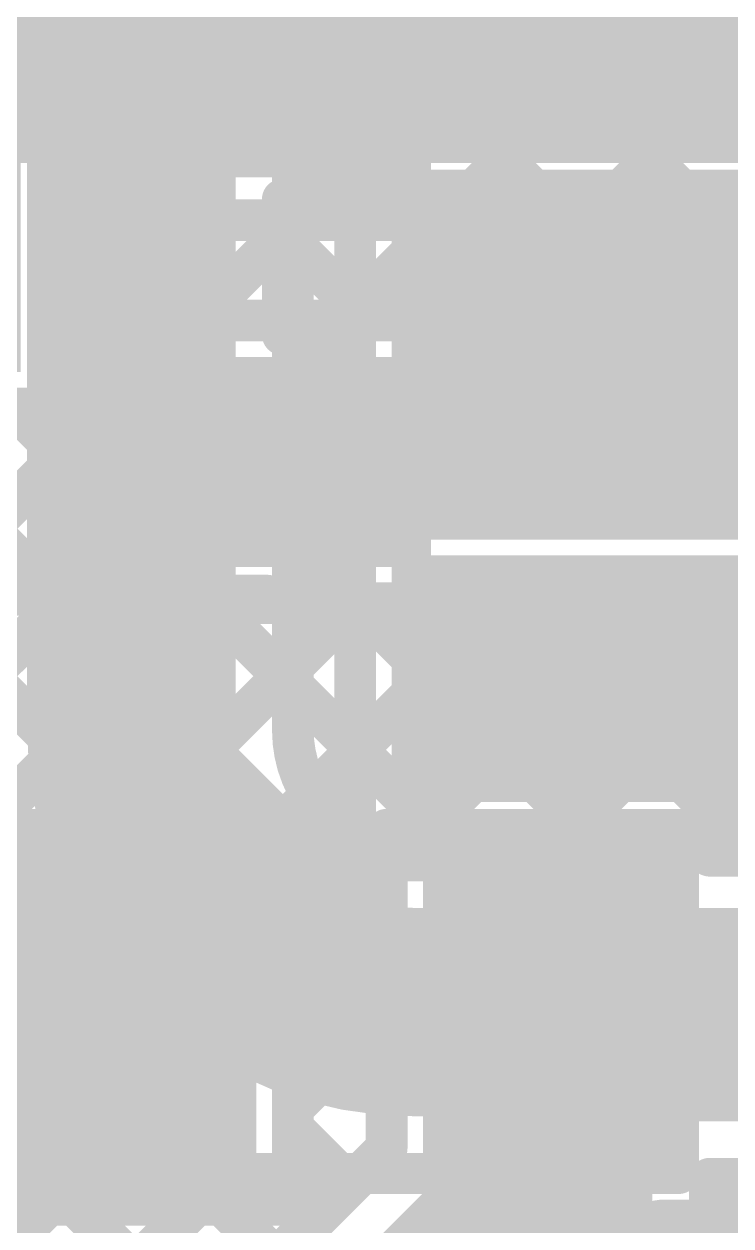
# Model space of a CAD drawing. Header units: millimetres. Extents: x 3.06 to 5.82, y 1.29 to 3.84.
# Drawn here: x 4.4334 to 4.5691, y 1.8319 to 2.0627 of the extents above; entities that cross this region are included whole.
import ezdxf

# ---------------------------------------------------------------- set-up
doc = ezdxf.new("R2010")
doc.units = ezdxf.units.MM
doc.header["$MEASUREMENT"] = 0
for name, color, linetype in [('BottomLayer', 5, 'Continuous'), ('BottomOverlay', 54, 'Continuous'), ('BottomPaste', 16, 'Continuous'), ('BottomSolder', 6, 'Continuous'), ('MultiLayer', 9, 'Continuous'), ('TopLayer', 1, 'Continuous'), ('TopOverlay', 2, 'Continuous'), ('TopPaste', 8, 'Continuous'), ('TopSolder', 216, 'Continuous'), ('ViaHoleLayer', 16, 'Continuous')]:
    doc.layers.add(name, color=color, linetype=linetype)

# ---------------------------------------------------------------- blocks, each defined once
blk = doc.blocks.new('RES_0805_B_40')
at = {"layer": 'BottomLayer'}
for points in [[(-0.06, -0.025), (-0.02, -0.025), (-0.06, 0.025), (-0.02, 0.025)], [(0.02, -0.025), (0.06, -0.025), (0.02, 0.025), (0.06, 0.025)]]:
    blk.add_solid(points, dxfattribs=at)
at = {"layer": 'BottomOverlay', "const_width": 0.00787}
for points in [[(-0.065, 0.03), (-0.065, -0.03)], [(0.065, 0.03), (-0.065, 0.03)], [(0.065, 0.03), (0.065, -0.03)], [(0.065, -0.03), (-0.065, -0.03)]]:
    blk.add_lwpolyline(points, dxfattribs=at)
at = {"layer": 'BottomOverlay', "const_width": 0.00394}
for points in [[(-0.06697, 0.03, 1), (-0.06303, 0.03, 1)], [(-0.06697, 0.03, 1), (-0.06303, 0.03, 1)], [(0.06303, 0.03, 1), (0.06697, 0.03, 1)], [(0.06303, 0.03, 1), (0.06697, 0.03, 1)], [(-0.06697, -0.03, 1), (-0.06303, -0.03, 1)], [(-0.06697, -0.03, 1), (-0.06303, -0.03, 1)], [(0.06303, -0.03, 1), (0.06697, -0.03, 1)], [(0.06303, -0.03, 1), (0.06697, -0.03, 1)]]:
    blk.add_lwpolyline(points, format="xyb", close=True, dxfattribs=at)
at = {"layer": 'BottomPaste'}
for points in [[(-0.06, -0.025), (-0.02, -0.025), (-0.06, 0.025), (-0.02, 0.025)], [(0.02, -0.025), (0.06, -0.025), (0.02, 0.025), (0.06, 0.025)]]:
    blk.add_solid(points, dxfattribs=at)
at = {"layer": 'BottomSolder'}
for points in [[(-0.064, -0.029), (-0.016, -0.029), (-0.064, 0.029), (-0.016, 0.029)], [(0.016, -0.029), (0.064, -0.029), (0.016, 0.029), (0.064, 0.029)]]:
    blk.add_solid(points, dxfattribs=at)
blk = doc.blocks.new('COM_11821_59')
at = {"layer": 'TopLayer'}
for points in [[(0.12598, 0.08268), (0.06693, 0.08268), (0.12598, 0.04331), (0.06693, 0.04331)], [(0.12598, 0.01969), (0.06693, 0.01969), (0.12598, -0.01969), (0.06693, -0.01969)], [(0.12598, -0.04331), (0.06693, -0.04331), (0.12598, -0.08268), (0.06693, -0.08268)]]:
    blk.add_solid(points, dxfattribs=at)
at = {"layer": 'TopOverlay', "const_width": 0.005}
blk.add_lwpolyline([(-0.09843, -0.09843), (0.09843, -0.09843)], dxfattribs=at)
at = {"layer": 'TopOverlay', "const_width": 0.0025}
blk.add_lwpolyline([(0.09718, -0.09843, 1), (0.09968, -0.09843, 1)], format="xyb", close=True, dxfattribs=at)
at = {"layer": 'TopPaste'}
for points in [[(0.12598, 0.08268), (0.06693, 0.08268), (0.12598, 0.04331), (0.06693, 0.04331)], [(0.12598, 0.01969), (0.06693, 0.01969), (0.12598, -0.01969), (0.06693, -0.01969)], [(0.12598, -0.04331), (0.06693, -0.04331), (0.12598, -0.08268), (0.06693, -0.08268)]]:
    blk.add_solid(points, dxfattribs=at)
at = {"layer": 'TopSolder'}
for points in [[(0.12998, 0.08668), (0.06293, 0.08668), (0.12998, 0.03931), (0.06293, 0.03931)], [(0.12998, 0.02369), (0.06293, 0.02369), (0.12998, -0.02369), (0.06293, -0.02369)], [(0.12998, -0.03931), (0.06293, -0.03931), (0.12998, -0.08668), (0.06293, -0.08668)]]:
    blk.add_solid(points, dxfattribs=at)
blk = doc.blocks.new('SOT_23_B_108')
at = {"layer": 'BottomLayer'}
for points in [[(-0.05354, 0.02126), (-0.02126, 0.02126), (-0.05354, 0.05748), (-0.02126, 0.05748)], [(0.02126, 0.02126), (0.05354, 0.02126), (0.02126, 0.05748), (0.05354, 0.05748)], [(-0.01614, -0.05748), (0.01614, -0.05748), (-0.01614, -0.02126), (0.01614, -0.02126)]]:
    blk.add_solid(points, dxfattribs=at)
at = {"layer": 'BottomOverlay'}
for points, const_width in [([(-0.06439, 0.045, 1), (-0.07161, 0.045, 1)], 0.01), ([(-0.07411, 0.045, 1), (-0.06911, 0.045, 1)], 0.005), ([(-0.06689, 0.045, 1), (-0.06189, 0.045, 1)], 0.005), ([(-0.01497, 0.033, 1), (-0.01103, 0.033, 1)], 0.00394), ([(0.01103, 0.033, 1), (0.01497, 0.033, 1)], 0.00394), ([(-0.06497, 0.03, 1), (-0.06103, 0.03, 1)], 0.00394), ([(0.06103, 0.03, 1), (0.06497, 0.03, 1)], 0.00394), ([(-0.06497, -0.034, 1), (-0.06103, -0.034, 1)], 0.00394), ([(-0.06497, -0.034, 1), (-0.06103, -0.034, 1)], 0.00394), ([(-0.02597, -0.034, 1), (-0.02203, -0.034, 1)], 0.00394), ([(0.02203, -0.034, 1), (0.02597, -0.034, 1)], 0.00394), ([(0.06103, -0.034, 1), (0.06497, -0.034, 1)], 0.00394), ([(0.06103, -0.034, 1), (0.06497, -0.034, 1)], 0.00394)]:
    blk.add_lwpolyline(points, format="xyb", close=True, dxfattribs=dict(at, const_width=const_width))
at = {"layer": 'BottomOverlay', "const_width": 0.00787}
for points in [[(0.013, 0.033), (-0.013, 0.033)], [(-0.063, -0.034), (-0.063, 0.03)], [(0.063, -0.034), (0.063, 0.03)], [(-0.024, -0.034), (-0.063, -0.034)], [(0.063, -0.034), (0.024, -0.034)]]:
    blk.add_lwpolyline(points, dxfattribs=at)
at = {"layer": 'BottomPaste'}
for points in [[(-0.05354, 0.02126), (-0.02126, 0.02126), (-0.05354, 0.05748), (-0.02126, 0.05748)], [(0.02126, 0.02126), (0.05354, 0.02126), (0.02126, 0.05748), (0.05354, 0.05748)], [(-0.01614, -0.05748), (0.01614, -0.05748), (-0.01614, -0.02126), (0.01614, -0.02126)]]:
    blk.add_solid(points, dxfattribs=at)
at = {"layer": 'BottomSolder'}
for points in [[(-0.05754, 0.01726), (-0.01726, 0.01726), (-0.05754, 0.06148), (-0.01726, 0.06148)], [(0.01726, 0.01726), (0.05754, 0.01726), (0.01726, 0.06148), (0.05754, 0.06148)], [(-0.02014, -0.06148), (0.02014, -0.06148), (-0.02014, -0.01726), (0.02014, -0.01726)]]:
    blk.add_solid(points, dxfattribs=at)

msp = doc.modelspace()

# ---------------------------------------------------------------- linework, layer by layer
at = {"layer": 'BottomLayer'}
for points, const_width in [([(4.272, 2.056), (4.719, 2.056)], 0.04), ([(4.43974, 2.025), (4.69, 2.025)], 0.008), ([(4.43974, 2.00729), (4.45745, 2.025)], 0.008), ([(4.43974, 1.98886), (4.43974, 2.025)], 0.008), ([(4.4521, 2.025), (4.47136, 2.00574)], 0.008), ([(4.46647, 2.00574), (4.48573, 2.025)], 0.008), ([(4.48038, 2.025), (4.49964, 2.00574)], 0.008), ([(4.49476, 2.00574), (4.51402, 2.025)], 0.008), ([(4.50867, 2.025), (4.53307, 2.0006)], 0.008), ([(4.51848, 2.00118), (4.5423, 2.025)], 0.008), ([(4.53695, 2.025), (4.56135, 2.0006)], 0.008), ([(4.54618, 2.0006), (4.57059, 2.025)], 0.008), ([(4.56524, 2.025), (4.58964, 2.0006)], 0.008), ([(4.43974, 2.00908), (4.46026, 1.98856)], 0.008), ([(4.46026, 2.00574), (4.51848, 2.00574)], 0.008), ([(4.46026, 1.99953), (4.46647, 2.00574)], 0.008), ([(4.46026, 1.95146), (4.46026, 2.00574)], 0.008), ([(4.51848, 2.0006), (4.51848, 2.00574)], 0.008), ([(4.42859, 1.96786), (4.46026, 1.99953)], 0.008), ([(4.51848, 2.0006), (4.7474, 2.0006)], 0.008), ([(4.428, 1.98886), (4.43974, 1.98886)], 0.008), ([(4.43167, 1.98886), (4.46026, 1.96027)], 0.008), ([(4.48937, 1.9786), (4.7474, 1.9786)], 0.022), ([(4.428, 1.93898), (4.46026, 1.97124)], 0.008), ([(4.428, 1.96425), (4.48425, 1.908)], 0.008), ([(4.48187, 1.908), (4.53047, 1.9566)], 0.008), ([(4.51015, 1.908), (4.55875, 1.9566)], 0.008), ([(4.51848, 1.9566), (4.73829, 1.9566)], 0.008), ([(4.51848, 1.95146), (4.51848, 1.9566)], 0.008), ([(4.5205, 1.9566), (4.5741, 1.903)], 0.008), ([(4.53844, 1.908), (4.58704, 1.9566)], 0.008), ([(4.54879, 1.9566), (5.01438, 1.491)], 0.008), ([(4.565, 1.90628), (4.61532, 1.9566)], 0.008), ([(4.428, 1.9107), (4.46876, 1.95146)], 0.008), ([(4.45359, 1.908), (4.49704, 1.95146)], 0.008), ([(4.46026, 1.95146), (4.51848, 1.95146)], 0.008), ([(4.46907, 1.95146), (4.51253, 1.908)], 0.008), ([(4.49736, 1.95146), (4.54082, 1.908)], 0.008), ([(4.428, 1.93596), (4.45596, 1.908)], 0.008), ([(4.428, 1.908), (4.485, 1.908)], 0.008), ([(4.485, 1.836), (4.485, 1.908)], 0.008), ([(4.485, 1.90725), (4.503, 1.88925)], 0.008), ([(4.503, 1.908), (4.565, 1.908)], 0.008), ([(4.503, 1.872), (4.503, 1.908)], 0.008), ([(4.565, 1.903), (4.565, 1.908)], 0.008), ([(4.565, 1.903), (4.575, 1.903)], 0.008), ([(4.485, 1.88285), (4.503, 1.90085)], 0.008), ([(4.534, 1.872), (4.575, 1.872)], 0.04), ([(4.534, 1.834), (4.534, 1.872)], 0.04), ([(4.419, 1.872), (4.454, 1.872)], 0.022), ([(4.485, 1.87896), (4.503, 1.86096)], 0.008), ([(4.485, 1.85456), (4.503, 1.87256)], 0.008), ([(4.503, 1.84684), (4.503, 1.872)], 0.008), ([(4.503, 1.84684), (4.503, 1.872)], 0.008), ([(4.489, 1.789), (4.534, 1.834)], 0.04), ([(4.485, 1.85068), (4.49592, 1.83976)], 0.008), ([(4.46708, 1.81092), (4.503, 1.84684)], 0.008), ([(4.5582, 1.81462), (4.58699, 1.84341)], 0.008), ([(4.565, 1.841), (4.575, 1.841)], 0.008), ([(4.565, 1.836), (4.565, 1.841)], 0.008), ([(4.565, 1.836), (4.565, 1.841)], 0.008), ([(4.234, 1.63185), (4.43815, 1.836)], 0.008), ([(4.234, 1.60356), (4.46644, 1.836)], 0.008), ([(4.423, 1.836), (4.485, 1.836)], 0.008), ([(4.44311, 1.836), (4.46763, 1.81148)], 0.008), ([(4.47139, 1.836), (4.48178, 1.82562)], 0.008)]:
    msp.add_lwpolyline(points, dxfattribs=dict(at, const_width=const_width))
for points, const_width in [([(4.43774, 2.025, 1), (4.44174, 2.025, 1)], 0.004), ([(4.43774, 2.025, 1), (4.44174, 2.025, 1)], 0.004), ([(4.4501, 2.025, 1), (4.4541, 2.025, 1)], 0.004), ([(4.45545, 2.025, 1), (4.45945, 2.025, 1)], 0.004), ([(4.47838, 2.025, 1), (4.48238, 2.025, 1)], 0.004), ([(4.48373, 2.025, 1), (4.48773, 2.025, 1)], 0.004), ([(4.50667, 2.025, 1), (4.51067, 2.025, 1)], 0.004), ([(4.51202, 2.025, 1), (4.51602, 2.025, 1)], 0.004), ([(4.53495, 2.025, 1), (4.53895, 2.025, 1)], 0.004), ([(4.5403, 2.025, 1), (4.5443, 2.025, 1)], 0.004), ([(4.56324, 2.025, 1), (4.56724, 2.025, 1)], 0.004), ([(4.56859, 2.025, 1), (4.57259, 2.025, 1)], 0.004), ([(4.43774, 2.00908, 1), (4.44174, 2.00908, 1)], 0.004), ([(4.43774, 2.00729, 1), (4.44174, 2.00729, 1)], 0.004), ([(4.45826, 2.00574, 1), (4.46226, 2.00574, 1)], 0.004), ([(4.45826, 2.00574, 1), (4.46226, 2.00574, 1)], 0.004), ([(4.46447, 2.00574, 1), (4.46847, 2.00574, 1)], 0.004), ([(4.46447, 2.00574, 1), (4.46847, 2.00574, 1)], 0.004), ([(4.46936, 2.00574, 1), (4.47336, 2.00574, 1)], 0.004), ([(4.49276, 2.00574, 1), (4.49676, 2.00574, 1)], 0.004), ([(4.49764, 2.00574, 1), (4.50164, 2.00574, 1)], 0.004), ([(4.51648, 2.00574, 1), (4.52048, 2.00574, 1)], 0.004), ([(4.51648, 2.00574, 1), (4.52048, 2.00574, 1)], 0.004), ([(4.51648, 2.00118, 1), (4.52048, 2.00118, 1)], 0.004), ([(4.45826, 1.99953, 1), (4.46226, 1.99953, 1)], 0.004), ([(4.45826, 1.99953, 1), (4.46226, 1.99953, 1)], 0.004), ([(4.51648, 2.0006, 1), (4.52048, 2.0006, 1)], 0.004), ([(4.51648, 2.0006, 1), (4.52048, 2.0006, 1)], 0.004), ([(4.53107, 2.0006, 1), (4.53507, 2.0006, 1)], 0.004), ([(4.54418, 2.0006, 1), (4.54818, 2.0006, 1)], 0.004), ([(4.55935, 2.0006, 1), (4.56335, 2.0006, 1)], 0.004), ([(4.42967, 1.98886, 1), (4.43367, 1.98886, 1)], 0.004), ([(4.43774, 1.98886, 1), (4.44174, 1.98886, 1)], 0.004), ([(4.43774, 1.98886, 1), (4.44174, 1.98886, 1)], 0.004), ([(4.45826, 1.98856, 1), (4.46226, 1.98856, 1)], 0.004), ([(4.48387, 1.9786, 1), (4.49487, 1.9786, 1)], 0.011), ([(4.45826, 1.97124, 1), (4.46226, 1.97124, 1)], 0.004), ([(4.45826, 1.96027, 1), (4.46226, 1.96027, 1)], 0.004), ([(4.51648, 1.9566, 1), (4.52048, 1.9566, 1)], 0.004), ([(4.51648, 1.9566, 1), (4.52048, 1.9566, 1)], 0.004), ([(4.5185, 1.9566, 1), (4.5225, 1.9566, 1)], 0.004), ([(4.52847, 1.9566, 1), (4.53247, 1.9566, 1)], 0.004), ([(4.54679, 1.9566, 1), (4.55079, 1.9566, 1)], 0.004), ([(4.55675, 1.9566, 1), (4.56075, 1.9566, 1)], 0.004), ([(4.45826, 1.95146, 1), (4.46226, 1.95146, 1)], 0.004), ([(4.45826, 1.95146, 1), (4.46226, 1.95146, 1)], 0.004), ([(4.46676, 1.95146, 1), (4.47076, 1.95146, 1)], 0.004), ([(4.46707, 1.95146, 1), (4.47107, 1.95146, 1)], 0.004), ([(4.49504, 1.95146, 1), (4.49904, 1.95146, 1)], 0.004), ([(4.49536, 1.95146, 1), (4.49936, 1.95146, 1)], 0.004), ([(4.51648, 1.95146, 1), (4.52048, 1.95146, 1)], 0.004), ([(4.51648, 1.95146, 1), (4.52048, 1.95146, 1)], 0.004), ([(4.45159, 1.908, 1), (4.45559, 1.908, 1)], 0.004), ([(4.45396, 1.908, 1), (4.45796, 1.908, 1)], 0.004), ([(4.47987, 1.908, 1), (4.48387, 1.908, 1)], 0.004), ([(4.48225, 1.908, 1), (4.48625, 1.908, 1)], 0.004), ([(4.483, 1.908, 1), (4.487, 1.908, 1)], 0.004), ([(4.483, 1.908, 1), (4.487, 1.908, 1)], 0.004), ([(4.483, 1.90725, 1), (4.487, 1.90725, 1)], 0.004), ([(4.501, 1.908, 1), (4.505, 1.908, 1)], 0.004), ([(4.501, 1.908, 1), (4.505, 1.908, 1)], 0.004), ([(4.50815, 1.908, 1), (4.51215, 1.908, 1)], 0.004), ([(4.51053, 1.908, 1), (4.51453, 1.908, 1)], 0.004), ([(4.53644, 1.908, 1), (4.54044, 1.908, 1)], 0.004), ([(4.53882, 1.908, 1), (4.54282, 1.908, 1)], 0.004), ([(4.563, 1.908, 1), (4.567, 1.908, 1)], 0.004), ([(4.563, 1.908, 1), (4.567, 1.908, 1)], 0.004), ([(4.563, 1.90628, 1), (4.567, 1.90628, 1)], 0.004), ([(4.563, 1.903, 1), (4.567, 1.903, 1)], 0.004), ([(4.563, 1.903, 1), (4.567, 1.903, 1)], 0.004), ([(4.501, 1.90085, 1), (4.505, 1.90085, 1)], 0.004), ([(4.501, 1.88925, 1), (4.505, 1.88925, 1)], 0.004), ([(4.524, 1.872, 1), (4.544, 1.872, 1)], 0.02), ([(4.524, 1.872, 1), (4.544, 1.872, 1)], 0.02), ([(4.565, 1.872, 1), (4.585, 1.872, 1)], 0.02), ([(4.483, 1.88285, 1), (4.487, 1.88285, 1)], 0.004), ([(4.4485, 1.872, 1), (4.4595, 1.872, 1)], 0.011), ([(4.483, 1.87896, 1), (4.487, 1.87896, 1)], 0.004), ([(4.56909, 1.873, 1), (4.58091, 1.873, 1)], 0.01181), ([(4.501, 1.87256, 1), (4.505, 1.87256, 1)], 0.004), ([(4.501, 1.872, 1), (4.505, 1.872, 1)], 0.004), ([(4.501, 1.872, 1), (4.505, 1.872, 1)], 0.004), ([(4.501, 1.872, 1), (4.505, 1.872, 1)], 0.004), ([(4.501, 1.86096, 1), (4.505, 1.86096, 1)], 0.004), ([(4.483, 1.85456, 1), (4.487, 1.85456, 1)], 0.004), ([(4.483, 1.85068, 1), (4.487, 1.85068, 1)], 0.004), ([(4.524, 1.834, 1), (4.544, 1.834, 1)], 0.02), ([(4.524, 1.834, 1), (4.544, 1.834, 1)], 0.02), ([(4.501, 1.84684, 1), (4.505, 1.84684, 1)], 0.004), ([(4.501, 1.84684, 1), (4.505, 1.84684, 1)], 0.004), ([(4.501, 1.84684, 1), (4.505, 1.84684, 1)], 0.004), ([(4.49392, 1.83976, 1), (4.49792, 1.83976, 1)], 0.004), ([(4.563, 1.841, 1), (4.567, 1.841, 1)], 0.004), ([(4.563, 1.841, 1), (4.567, 1.841, 1)], 0.004), ([(4.563, 1.841, 1), (4.567, 1.841, 1)], 0.004), ([(4.43615, 1.836, 1), (4.44015, 1.836, 1)], 0.004), ([(4.44111, 1.836, 1), (4.44511, 1.836, 1)], 0.004), ([(4.46444, 1.836, 1), (4.46844, 1.836, 1)], 0.004), ([(4.46939, 1.836, 1), (4.47339, 1.836, 1)], 0.004), ([(4.483, 1.836, 1), (4.487, 1.836, 1)], 0.004), ([(4.483, 1.836, 1), (4.487, 1.836, 1)], 0.004), ([(4.563, 1.836, 1), (4.567, 1.836, 1)], 0.004), ([(4.563, 1.836, 1), (4.567, 1.836, 1)], 0.004), ([(4.563, 1.834, 1), (4.567, 1.834, 1)], 0.004), ([(4.563, 1.834, 1), (4.567, 1.834, 1)], 0.004)]:
    msp.add_lwpolyline(points, format="xyb", close=True, dxfattribs=dict(at, const_width=const_width))
at = {"layer": 'BottomLayer', "const_width": 0.008}
for points in [[(4.565, 1.834, -0.199163), (4.5559, 1.81206)], [(4.565, 1.834, -0.198912), (4.55592, 1.81208)]]:
    msp.add_lwpolyline(points, format="xyb", dxfattribs=at)
at = {"layer": 'BottomSolder', "const_width": 0.01581}
msp.add_lwpolyline([(4.56709, 1.873, 1), (4.58291, 1.873, 1)], format="xyb", close=True, dxfattribs=at)
at = {"layer": 'MultiLayer', "const_width": 0.01181}
msp.add_lwpolyline([(4.56909, 1.873, 1), (4.58091, 1.873, 1)], format="xyb", close=True, dxfattribs=at)
at = {"layer": 'TopLayer'}
for points, const_width in [([(4.485, 2.05255), (4.87245, 2.44)], 0.008), ([(4.485, 2.02427), (4.90073, 2.44)], 0.008), ([(4.5197, 2.03069), (4.92902, 2.44)], 0.008), ([(4.54799, 2.03069), (4.9573, 2.44)], 0.008), ([(4.454, 1.927), (4.454, 2.18515)], 0.04), ([(4.485, 1.927), (4.485, 2.18515)], 0.008), ([(4.485, 2.13352), (4.59652, 2.022)], 0.008), ([(4.485, 2.10524), (4.55955, 2.03069)], 0.008), ([(4.53746, 2.06299), (4.671, 2.06299)], 0.04), ([(4.485, 2.07695), (4.53127, 2.03069)], 0.008), ([(4.485, 2.04867), (4.50298, 2.03069)], 0.008), ([(4.49693, 2.03069), (4.57798, 2.03069)], 0.008), ([(4.49693, 1.96931), (4.49693, 2.03069)], 0.008), ([(4.485, 2.02038), (4.49693, 2.00846)], 0.008), ([(4.485, 1.99598), (4.49693, 2.00791)], 0.008), ([(4.53746, 2), (4.63, 2)], 0.022), ([(4.485, 1.9921), (4.49693, 1.98017)], 0.008), ([(4.485, 1.9677), (4.49693, 1.97963)], 0.008), ([(4.49693, 1.96931), (4.57798, 1.96931)], 0.008), ([(4.49693, 1.96769), (4.57798, 1.96769)], 0.008), ([(4.49693, 1.90684), (4.49693, 1.96769)], 0.008), ([(4.485, 1.96382), (4.49693, 1.95189)], 0.008), ([(4.485, 1.93941), (4.49693, 1.95134)], 0.008), ([(4.485, 1.93553), (4.49693, 1.9236)], 0.008), ([(4.48857, 1.9147), (4.49693, 1.92306)], 0.008), ([(4.49793, 1.90632), (4.57798, 1.90632)], 0.008), ([(4.50622, 1.90407), (4.50848, 1.90632)], 0.008), ([(4.51421, 1.90632), (4.51653, 1.904)], 0.008), ([(4.53444, 1.904), (4.53676, 1.90632)], 0.008), ([(4.54249, 1.90632), (4.54482, 1.904)], 0.008), ([(4.56272, 1.904), (4.56505, 1.90632)], 0.008), ([(4.57078, 1.90632), (4.5731, 1.904)], 0.008), ([(4.508, 1.904), (4.575, 1.904)], 0.008), ([(4.508, 1.873), (4.575, 1.873)], 0.04), ([(4.519, 1.7886), (4.5564, 1.826)], 0.022), ([(4.5564, 1.826), (4.627, 1.826)], 0.022)]:
    msp.add_lwpolyline(points, dxfattribs=dict(at, const_width=const_width))
for points, const_width in [([(4.52746, 2.06299, 1), (4.54746, 2.06299, 1)], 0.02), ([(4.483, 2.05255, 1), (4.487, 2.05255, 1)], 0.004), ([(4.483, 2.04867, 1), (4.487, 2.04867, 1)], 0.004), ([(4.49493, 2.03069, 1), (4.49893, 2.03069, 1)], 0.004), ([(4.49493, 2.03069, 1), (4.49893, 2.03069, 1)], 0.004), ([(4.50098, 2.03069, 1), (4.50498, 2.03069, 1)], 0.004), ([(4.5177, 2.03069, 1), (4.5217, 2.03069, 1)], 0.004), ([(4.52927, 2.03069, 1), (4.53327, 2.03069, 1)], 0.004), ([(4.54599, 2.03069, 1), (4.54999, 2.03069, 1)], 0.004), ([(4.55755, 2.03069, 1), (4.56155, 2.03069, 1)], 0.004), ([(4.483, 2.02427, 1), (4.487, 2.02427, 1)], 0.004), ([(4.483, 2.02038, 1), (4.487, 2.02038, 1)], 0.004), ([(4.49493, 2.00846, 1), (4.49893, 2.00846, 1)], 0.004), ([(4.49493, 2.00791, 1), (4.49893, 2.00791, 1)], 0.004), ([(4.53196, 2, 1), (4.54296, 2, 1)], 0.011), ([(4.483, 1.99598, 1), (4.487, 1.99598, 1)], 0.004), ([(4.483, 1.9921, 1), (4.487, 1.9921, 1)], 0.004), ([(4.49493, 1.98017, 1), (4.49893, 1.98017, 1)], 0.004), ([(4.49493, 1.97963, 1), (4.49893, 1.97963, 1)], 0.004), ([(4.49493, 1.96931, 1), (4.49893, 1.96931, 1)], 0.004), ([(4.49493, 1.96931, 1), (4.49893, 1.96931, 1)], 0.004), ([(4.483, 1.9677, 1), (4.487, 1.9677, 1)], 0.004), ([(4.49493, 1.96769, 1), (4.49893, 1.96769, 1)], 0.004), ([(4.49493, 1.96769, 1), (4.49893, 1.96769, 1)], 0.004), ([(4.483, 1.96382, 1), (4.487, 1.96382, 1)], 0.004), ([(4.49493, 1.95189, 1), (4.49893, 1.95189, 1)], 0.004), ([(4.49493, 1.95134, 1), (4.49893, 1.95134, 1)], 0.004), ([(4.444, 1.927, 1), (4.464, 1.927, 1)], 0.02), ([(4.444, 1.927, 1), (4.464, 1.927, 1)], 0.02), ([(4.483, 1.93941, 1), (4.487, 1.93941, 1)], 0.004), ([(4.483, 1.93553, 1), (4.487, 1.93553, 1)], 0.004), ([(4.483, 1.927, 1), (4.487, 1.927, 1)], 0.004), ([(4.483, 1.927, 1), (4.487, 1.927, 1)], 0.004), ([(4.49493, 1.9236, 1), (4.49893, 1.9236, 1)], 0.004), ([(4.49493, 1.92306, 1), (4.49893, 1.92306, 1)], 0.004), ([(4.48657, 1.9147, 1), (4.49057, 1.9147, 1)], 0.004), ([(4.49493, 1.90684, 1), (4.49893, 1.90684, 1)], 0.004), ([(4.49493, 1.90684, 1), (4.49893, 1.90684, 1)], 0.004), ([(4.49593, 1.90632, 1), (4.49993, 1.90632, 1)], 0.004), ([(4.49593, 1.90632, 1), (4.49993, 1.90632, 1)], 0.004), ([(4.50648, 1.90632, 1), (4.51048, 1.90632, 1)], 0.004), ([(4.51221, 1.90632, 1), (4.51621, 1.90632, 1)], 0.004), ([(4.53476, 1.90632, 1), (4.53876, 1.90632, 1)], 0.004), ([(4.54049, 1.90632, 1), (4.54449, 1.90632, 1)], 0.004), ([(4.56305, 1.90632, 1), (4.56705, 1.90632, 1)], 0.004), ([(4.56878, 1.90632, 1), (4.57278, 1.90632, 1)], 0.004), ([(4.50422, 1.90407, 1), (4.50822, 1.90407, 1)], 0.004), ([(4.506, 1.904, 1), (4.51, 1.904, 1)], 0.004), ([(4.506, 1.904, 1), (4.51, 1.904, 1)], 0.004), ([(4.51453, 1.904, 1), (4.51853, 1.904, 1)], 0.004), ([(4.53244, 1.904, 1), (4.53644, 1.904, 1)], 0.004), ([(4.54282, 1.904, 1), (4.54682, 1.904, 1)], 0.004), ([(4.56072, 1.904, 1), (4.56472, 1.904, 1)], 0.004), ([(4.498, 1.873, 1), (4.518, 1.873, 1)], 0.02), ([(4.498, 1.873, 1), (4.518, 1.873, 1)], 0.02), ([(4.565, 1.873, 1), (4.585, 1.873, 1)], 0.02), ([(4.56909, 1.873, 1), (4.58091, 1.873, 1)], 0.01181), ([(4.5509, 1.826, 1), (4.5619, 1.826, 1)], 0.011), ([(4.5509, 1.826, 1), (4.5619, 1.826, 1)], 0.011)]:
    msp.add_lwpolyline(points, format="xyb", close=True, dxfattribs=dict(at, const_width=const_width))
for points, const_width in [([(4.508, 1.873, -0.414214), (4.454, 1.927)], 0.04), ([(4.49693, 1.90684, -0.273695), (4.485, 1.927)], 0.008), ([(4.508, 1.904, -0.113812), (4.49793, 1.90632)], 0.008)]:
    msp.add_lwpolyline(points, format="xyb", dxfattribs=dict(at, const_width=const_width))
at = {"layer": 'TopSolder', "const_width": 0.01581}
msp.add_lwpolyline([(4.56709, 1.873, 1), (4.58291, 1.873, 1)], format="xyb", close=True, dxfattribs=at)
at = {"layer": 'ViaHoleLayer', "const_width": 0.00787}
msp.add_lwpolyline([(4.57106, 1.873, 1), (4.57894, 1.873, 1)], format="xyb", close=True, dxfattribs=at)

# ---------------------------------------------------------------- block references
msp.add_blockref('COM_11821_59', (4.441, 2))
for name, p, rotation in [('SOT_23_B_108', (4.45, 2.016), 270), ('RES_0805_B_40', (4.494, 1.872), 180)]:
    msp.add_blockref(name, p, dxfattribs=dict(rotation=rotation))

doc.saveas('drawing.dxf')
